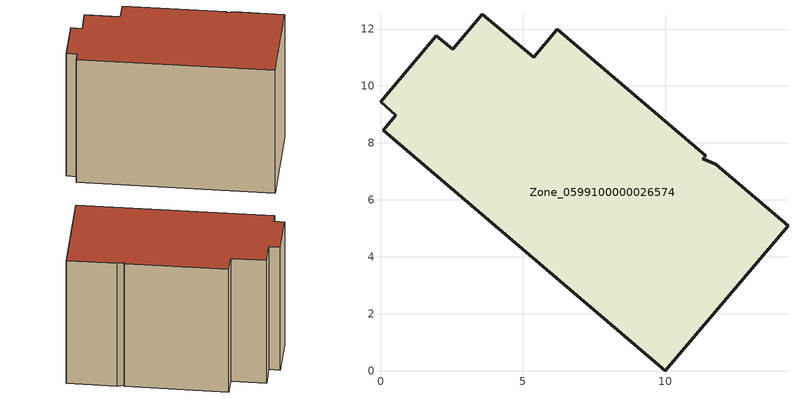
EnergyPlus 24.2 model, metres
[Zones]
Zone_0599100000026574
 floor ground (C_G): 10,0 0.1,8.44 0.54,8.97 0,9.44 1.96,11.77 2.53,11.28 3.58,12.53 5.37,11.02 6.2,11.99 11.41,7.55 11.32,7.45 11.76,7.26 14.3,5.09 z0
 wall outside (C_F): 0.1,8.44 10,0 14.3,5.09 11.76,7.26 11.32,7.45 11.41,7.55 6.2,11.99 5.37,11.02 3.58,12.53 2.53,11.28 1.96,11.77 0,9.44 0.54,8.97 0.1,8.44 z0:9.54
 roof outside (C_R): 11.32,7.45 11.41,7.55 6.2,11.99 5.37,11.02 3.58,12.53 2.53,11.28 1.96,11.77 0,9.44 0.54,8.97 0.1,8.44 10,0 14.3,5.09 11.76,7.26 z9.54
[BUILDING]
Pand.0599100000026574: North Axis=0; Terrain=City; Loads Convergence Tolerance Value=0.04; Temperature Convergence Tolerance Value=0.4; Solar Distribution=FullExterior; Maximum Number of Warmup Days=25; Minimum Number of Warmup Days=1
[Site:Location]
Rotterdam.The.Hague.AP_ZH_NLD Design_Conditions: Latitude=51.96; Longitude=4.45; Time Zone=1; Elevation=-4.5
[SITE:GROUNDTEMPERATURE:BUILDINGSURFACE]
18, 18, 18, 18, 18, 18, 18, 18, 18, 18, 18, 18
[MATERIAL] Thermal Absorptance=0.9; Solar Absorptance=0.7; Visible Absorptance=0.7
Name | Roughness | Thickness | Conductivity | Density | Specific Heat
G.TC.1946 | MediumSmooth | 0.15 | 1 | 540 | 1210
F.TC.1946 | Rough | 0.3 | 0.857143 | 1920 | 840
R.TC.1946 | MediumRough | 0.2 | 0.909091 | 1500 | 1000
[CONSTRUCTION]
C_G: G.TC.1946
C_F: F.TC.1946
C_R: R.TC.1946
[ZONE]
Zone_0599100000026574: Type=1; Multiplier=1; Ceiling Height=Autocalculate; Volume=Autocalculate; Floor Area=autocalculate; Part of Total Floor Area=Yes
[ZONEINFILTRATION:DESIGNFLOWRATE]
Infil_Zone_0599100000026574: Zone or ZoneList or Space or SpaceList=Zone_0599100000026574; Schedule=AlwaysOn; Design Flow Rate Calculation Method=Flow/Area; Flow Rate per Floor Area=0.003; Constant Term Coefficient=1; Temperature Term Coefficient=0; Velocity Term Coefficient=0; Velocity Squared Term Coefficient=0
[HVACTEMPLATE:ZONE:IDEALLOADSAIRSYSTEM]
Zone_0599100000026574: Maximum Heating Supply Air Temperature=50; Minimum Cooling Supply Air Temperature=13; Maximum Heating Supply Air Humidity Ratio=0.0156; Minimum Cooling Supply Air Humidity Ratio=0.0077; Heating Limit=NoLimit; Cooling Limit=NoLimit; Dehumidification Control Type=ConstantSensibleHeatRatio; Cooling Sensible Heat Ratio=0.7; Dehumidification Setpoint=60; Humidification Control Type=None; Humidification Setpoint=30; Outdoor Air Method=None; Outdoor Air Flow Rate per Person=0.00944; Outdoor Air Flow Rate per Zone Floor Area=0; Outdoor Air Flow Rate per Zone=0; Demand Controlled Ventilation Type=None; Outdoor Air Economizer Type=NoEconomizer; Heat Recovery Type=None; Sensible Heat Recovery Effectiveness=0.7; Latent Heat Recovery Effectiveness=0.65
[ZONECONTROL:THERMOSTAT]
ThermostatControl_Zone_0599100000026574: Zone or ZoneList=Zone_0599100000026574; Control Type Schedule=DualSetpointControlType; Control 1=Thermostat_Zone_0599100000026574; Temperature Difference Between Cutout And Setpoint=0
[THERMOSTATSETPOINT:DUALSETPOINT]
Thermostat_Zone_0599100000026574: Heating Setpoint Temperature Schedule=HeatingSetpoint_Zone_0599100000026574; Cooling Setpoint Temperature Schedule=CoolingSetpoint_Zone_0599100000026574
[SCHEDULE:COMPACT]
HeatingSetpoint_Zone_0599100000026574: Through: 12/31, For: AllDays, Until: 24:00, 21
CoolingSetpoint_Zone_0599100000026574: Through: 12/31, For: AllDays, Until: 24:00, 24
DualSetpointControlType: Through: 12/31, For: AllDays, Until: 24:00, 4
AlwaysOn: Through: 12/31, For: AllDays, Until: 24:00, 1
